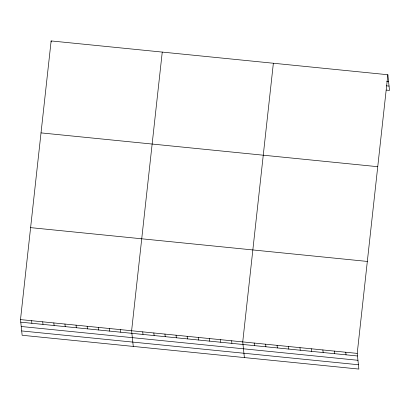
<?xml version="1.0" encoding="UTF-8"?>
<svg xmlns="http://www.w3.org/2000/svg" width="410" height="410" viewBox="0 0 410 410"><rect width="100%" height="100%" fill="white"/><g stroke="black" fill="none" stroke-linecap="round" stroke-linejoin="round"><path stroke-width="0.61" d="M387.855 74.733L357.218 353.394L358.868 369.067L22.145 335.267L20.5 319.59L51.132 40.933L387.855 74.733L389.5 90.41L386.317 90.087M162.252 52.09L131.615 330.747L133.265 346.419M273.367 63.242L242.735 341.899L244.38 357.571M386.671 81.441L388.577 81.636M386.502 85.828L389.044 86.085M41.026 132.891L377.743 166.691M30.612 227.637L367.329 261.436M20.5 319.59L357.218 353.394M20.772 322.168L357.489 355.972M21.223 326.493L357.945 360.293M21.694 330.942L358.412 364.746M345.768 352.241L346.04 354.819M334.324 351.093L334.591 353.671M322.875 349.945L323.147 352.523M311.426 348.797L311.697 351.375M299.976 347.644L300.248 350.222M288.527 346.496L288.799 349.074M277.078 345.348L277.35 347.926M265.634 344.2L265.9 346.778M254.185 343.052L254.456 345.625M231.624 340.787L231.896 343.365M220.513 339.67L220.78 342.247M209.397 338.552L209.669 341.13M198.286 337.44L198.558 340.018M187.175 336.323L187.447 338.901M176.064 335.206L176.336 337.784M164.953 334.094L165.225 336.671M153.842 332.976L154.114 335.554M142.731 331.864L142.998 334.437M120.504 329.63L120.776 332.208M109.393 328.518L109.665 331.095M98.282 327.4L98.554 329.978M87.171 326.283L87.443 328.861M51.132 40.933L51.24 41.963M76.06 325.171L76.332 327.749M64.949 324.054L65.216 326.632M53.833 322.936L54.105 325.514M42.722 321.824L42.994 324.402M31.611 320.707L31.883 323.285"/></g></svg>
